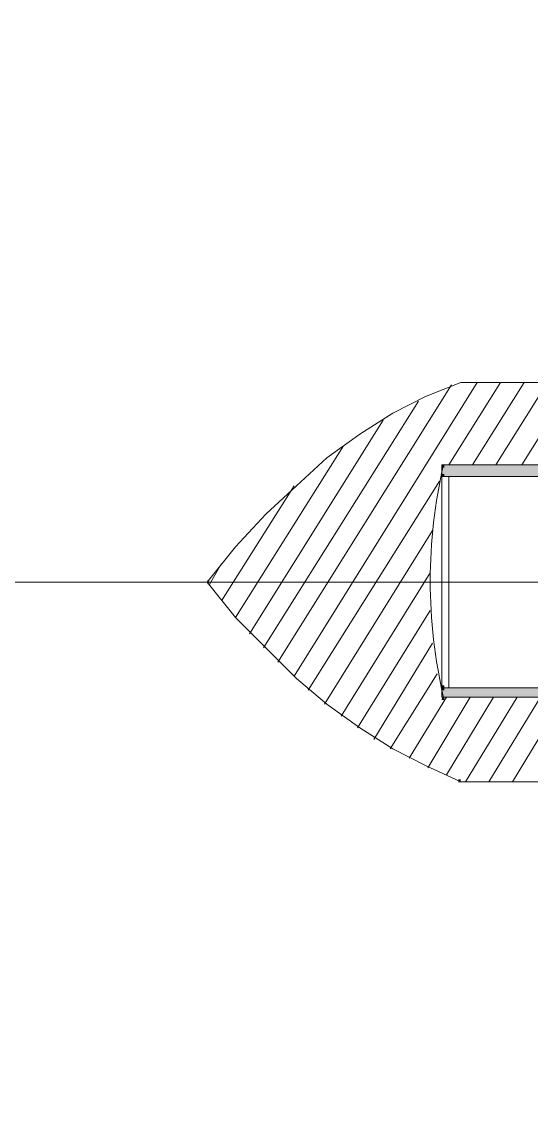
# Model space of a CAD drawing. Header units: inches. Extents: x 11 to 128, y 20 to 108.
# Drawn here: x 21.3903 to 21.5509, y 82.0354 to 82.3803 of the extents above; entities that cross this region are included whole.
import ezdxf

# ---------------------------------------------------------------- set-up
doc = ezdxf.new("R2010")
doc.units = ezdxf.units.IN
doc.header["$MEASUREMENT"] = 0
doc.layers.add('PDF10_Geometry', color=7, linetype='Continuous')
doc.layers.add('PDF10_Solid Fills', color=7, linetype='Continuous')

# ---------------------------------------------------------------- blocks, each defined once
blk = doc.blocks.new('hhh')
at = {"layer": 'PDF10_Solid Fills', "transparency": 33554559}
h = blk.add_hatch(color=256, dxfattribs=at)
h.paths.add_polyline_path([(216.9999492127325, -17.13441157090381), (216.9992911752125, -17.13375353338381), (216.9999492127325, -17.13441157090381)], flags=0)
h.paths.add_polyline_path([(216.9999492127325, -17.13441157090381), (216.9992911752125, -17.13441157090381), (216.9999492127325, -17.13441157090381)], flags=0)
h.paths.add_polyline_path([(216.9999492127325, -17.13441157090381), (216.9992911752125, -17.13441157090381), (216.9999492127325, -17.13441157090381)], flags=0)
at = {"layer": 'PDF10_Geometry', "lineweight": 5}
blk.add_lwpolyline([(217.0650949272125, -17.10150969490381), (217.1302406416925, -17.10150969490381), (217.1302406416925, -17.07847838170381), (217.0703592273725, -17.07847838170381), (217.0604886645725, -17.08242660682381), (217.0512761392925, -17.08703286946381), (217.0420636140125, -17.09295520714381), (217.0328510887325, -17.09953558234381), (217.0242966009725, -17.10743203258381), (217.0157421132125, -17.11532848282381), (217.0071876254525, -17.12454100810381), (216.9992911752125, -17.13441157090381), (217.0071876254525, -17.14428213370381), (217.0157421132125, -17.15283662146381), (217.0242966009725, -17.16139110922381), (217.0328510887325, -17.16862952194381), (217.0420636140125, -17.17520989714381), (217.0512761392925, -17.18113223482381), (217.0604886645725, -17.18573849746381), (217.0703592273725, -17.19034476010381), (217.1302406416925, -17.19034476010381), (217.1302406416925, -17.16665540938381), (217.0650949272125, -17.16665540938381)], dxfattribs=at)
at = {"layer": 'PDF10_Geometry', "lineweight": 9}
for points in [[(217.0190323008125, -17.15678484658381), (217.0677270772925, -17.07913641922381)], [(217.0236385634525, -17.16073307170381), (217.0749654900125, -17.07847838170381)], [(217.0670690397725, -17.10150969490381), (217.0815458652125, -17.07847838170381)], [(217.0736494149725, -17.10150969490381), (217.0881262404125, -17.07847838170381)], [(217.0802297901725, -17.10150969490381), (217.0947066156125, -17.07847838170381)], [(217.0874682028925, -17.10150969490381), (217.1019450283325, -17.07847838170381)], [(217.0150840756925, -17.15283662146381), (217.0585145520125, -17.08374268186381)], [(217.0111358505725, -17.14888839634381), (217.0486439892125, -17.08900698202381)], [(217.0071876254525, -17.14428213370381), (217.0374573513725, -17.09624539474381)], [(217.0650949272125, -17.10150969490381), (217.0650949272125, -17.16665540938381)], [(217.0670690397725, -17.10479988250381), (217.0670690397725, -17.16402325930381)], [(217.0032394003325, -17.13967587106381), (217.0236385634525, -17.10743203258381)], [(217.0275867885725, -17.16468129682381), (217.0644368896925, -17.10611595754381)], [(217.0321930512125, -17.16862952194381), (217.0624627771325, -17.11993474546381)], [(216.9999492127325, -17.13506960842381), (217.0032394003325, -17.12914727074381)], [(217.0367993138525, -17.17191970954381), (217.0618047396125, -17.13177942082381)], [(217.3046205844925, -17.13441157090381), (216.8828185341725, -17.13441157090381)], [(217.0414055764925, -17.17520989714381), (217.0618047396125, -17.14230802114381)], [(217.0460118391325, -17.17850008474381), (217.0624627771325, -17.15152054642381)], [(217.0506181017725, -17.18113223482381), (217.0637788521725, -17.16007503418381)], [(217.0558824019325, -17.18376438490381), (217.0664110022525, -17.16665540938381)], [(217.0611467020925, -17.18639653498381), (217.0729913774525, -17.16665540938381)], [(217.0664110022525, -17.18837064754381), (217.0795717526525, -17.16665540938381)], [(217.0716753024125, -17.19034476010381), (217.0861521278525, -17.16665540938381)], [(217.0782556776125, -17.19034476010381), (217.0927325030525, -17.16665540938381)], [(217.0848360528125, -17.19034476010381), (217.0993128782525, -17.16665540938381)]]:
    blk.add_lwpolyline(points, dxfattribs=at)
at = {"layer": 'PDF10_Geometry', "lineweight": 0}
for points in [[(217.0657529647325, -17.10150969490381), (217.0650949272125, -17.10150969490381), (217.0657529647325, -17.10150969490381)], [(217.0657529647325, -17.10216773242381), (217.0650949272125, -17.10216773242381), (217.0657529647325, -17.10216773242381)], [(217.0657529647325, -17.10479988250381), (217.0650949272125, -17.10479988250381), (217.0657529647325, -17.10479988250381)], [(217.0657529647325, -17.10479988250381), (217.0650949272125, -17.10479988250381), (217.0657529647325, -17.10479988250381)], [(217.0657529647325, -17.16402325930381), (217.0650949272125, -17.16402325930381), (217.0657529647325, -17.16402325930381)], [(217.0657529647325, -17.16402325930381), (217.0650949272125, -17.16402325930381), (217.0657529647325, -17.16402325930381)], [(217.0657529647325, -17.16665540938381), (217.0650949272125, -17.16665540938381), (217.0657529647325, -17.16665540938381)], [(217.0657529647325, -17.16665540938381), (217.0650949272125, -17.16665540938381), (217.0657529647325, -17.16665540938381)], [(217.0657529647325, -17.16731344690381), (217.0650949272125, -17.16731344690381), (217.0657529647325, -17.16731344690381)], [(217.0657529647325, -17.16731344690381), (217.0650949272125, -17.16731344690381), (217.0657529647325, -17.16731344690381)], [(217.0703592273725, -17.19034476010381), (217.0697011898525, -17.19034476010381), (217.0703592273725, -17.19034476010381)], [(217.0703592273725, -17.19034476010381), (217.0697011898525, -17.19034476010381), (217.0703592273725, -17.19034476010381)]]:
    blk.add_lwpolyline(points, dxfattribs=at)
at = {"layer": 'PDF10_Geometry', "lineweight": 5}
for points in [[(217.0650949272125, -17.10150969490381), (217.0650949272125, -17.10479988250381), (217.1348469043325, -17.10479988250381), (217.1348469043325, -17.10150969490381)], [(217.1348469043325, -17.16665540938381), (217.1348469043325, -17.16402325930381), (217.0650949272125, -17.16402325930381), (217.0650949272125, -17.16665540938381)]]:
    blk.add_lwpolyline(points, close=True, dxfattribs=at)
at = {"layer": 'PDF10_Geometry', "lineweight": 0}
blk.add_lwpolyline([(217.0703592273725, -17.18968672258381), (217.0703592273725, -17.18968672258381), (217.0703592273725, -17.18968672258381)], close=True, dxfattribs=at)
at = {"layer": 'PDF10_Geometry', "lineweight": 5}
blk.add_arc((217.2055858712854, -17.13408254885362), 0.143781131672824, 166.8768216643671, 193.1231783356332, dxfattribs=at)
at = {"layer": 'PDF10_Solid Fills', "transparency": 33554559}
for points in [[(217.0650949272125, -17.10150969490381), (217.0657529647325, -17.10150969490381), (217.0657529647325, -17.10150969490381)], [(217.0657529647325, -17.10150969490381), (217.0657529647325, -17.10150969490381), (217.0650949272125, -17.10150969490381)], [(217.0650949272125, -17.10150969490381), (217.0657529647325, -17.10150969490381), (217.0657529647325, -17.10150969490381)], [(217.0657529647325, -17.10150969490381), (217.0650949272125, -17.10150969490381), (217.0657529647325, -17.10216773242381)], [(217.0650949272125, -17.10150969490381), (217.0657529647325, -17.10216773242381), (217.0650949272125, -17.10216773242381)], [(217.0650949272125, -17.10150969490381), (217.1348469043325, -17.10150969490381), (217.1348469043325, -17.10150969490381)], [(217.0650949272125, -17.10479988250381), (217.1348469043325, -17.10479988250381), (217.0650949272125, -17.10150969490381)], [(217.1348469043325, -17.10479988250381), (217.0650949272125, -17.10150969490381), (217.1348469043325, -17.10150969490381)], [(217.0650949272125, -17.10216773242381), (217.0657529647325, -17.10216773242381), (217.0657529647325, -17.10216773242381)], [(217.0650949272125, -17.10414184498381), (217.0657529647325, -17.10414184498381), (217.0657529647325, -17.10414184498381)], [(217.0657529647325, -17.10414184498381), (217.0657529647325, -17.10414184498381), (217.0650949272125, -17.10414184498381)], [(217.0657529647325, -17.10414184498381), (217.0650949272125, -17.10414184498381), (217.0657529647325, -17.10479988250381)], [(217.0650949272125, -17.10414184498381), (217.0657529647325, -17.10479988250381), (217.0650949272125, -17.10479988250381)], [(217.0650949272125, -17.10479988250381), (217.0657529647325, -17.10479988250381), (217.0657529647325, -17.10479988250381)], [(217.0657529647325, -17.10479988250381), (217.0657529647325, -17.10479988250381), (217.0650949272125, -17.10479988250381)], [(217.0650949272125, -17.10479988250381), (217.0650949272125, -17.10479988250381), (217.1348469043325, -17.10479988250381)], [(216.9992911752125, -17.13375353338381), (216.9999492127325, -17.13441157090381), (216.9992911752125, -17.13441157090381)], [(216.9992911752125, -17.13441157090381), (216.9999492127325, -17.13441157090381), (216.9999492127325, -17.13441157090381)], [(216.9999492127325, -17.13441157090381), (216.9999492127325, -17.13441157090381), (216.9992911752125, -17.13441157090381)], [(216.9992911752125, -17.13506960842381), (216.9992911752125, -17.13506960842381), (216.9992911752125, -17.13441157090381)], [(216.9992911752125, -17.13506960842381), (216.9992911752125, -17.13441157090381), (216.9999492127325, -17.13441157090381)], [(217.0657529647325, -17.16336522178381), (217.0650949272125, -17.16336522178381), (217.0657529647325, -17.16402325930381)], [(217.0650949272125, -17.16336522178381), (217.0657529647325, -17.16402325930381), (217.0650949272125, -17.16402325930381)], [(217.0650949272125, -17.16402325930381), (217.0657529647325, -17.16402325930381), (217.0657529647325, -17.16402325930381)], [(217.0657529647325, -17.16402325930381), (217.0657529647325, -17.16402325930381), (217.0650949272125, -17.16402325930381)], [(217.0657529647325, -17.16402325930381), (217.0650949272125, -17.16402325930381), (217.0657529647325, -17.16468129682381)], [(217.0650949272125, -17.16402325930381), (217.0657529647325, -17.16468129682381), (217.0650949272125, -17.16468129682381)], [(217.0650949272125, -17.16402325930381), (217.1348469043325, -17.16402325930381), (217.1348469043325, -17.16402325930381)], [(217.0650949272125, -17.16665540938381), (217.1348469043325, -17.16665540938381), (217.0650949272125, -17.16402325930381)], [(217.1348469043325, -17.16665540938381), (217.0650949272125, -17.16402325930381), (217.1348469043325, -17.16402325930381)], [(217.0650949272125, -17.16665540938381), (217.0657529647325, -17.16665540938381), (217.0657529647325, -17.16665540938381)], [(217.0657529647325, -17.16665540938381), (217.0657529647325, -17.16665540938381), (217.0650949272125, -17.16665540938381)], [(217.0650949272125, -17.16665540938381), (217.0657529647325, -17.16665540938381), (217.0657529647325, -17.16665540938381)], [(217.0657529647325, -17.16665540938381), (217.0650949272125, -17.16665540938381), (217.0657529647325, -17.16731344690381)], [(217.0650949272125, -17.16665540938381), (217.0657529647325, -17.16731344690381), (217.0650949272125, -17.16731344690381)], [(217.0650949272125, -17.16665540938381), (217.0657529647325, -17.16665540938381), (217.0657529647325, -17.16665540938381)], [(217.0657529647325, -17.16665540938381), (217.0657529647325, -17.16665540938381), (217.0650949272125, -17.16665540938381)], [(217.0650949272125, -17.16665540938381), (217.0657529647325, -17.16665540938381), (217.0657529647325, -17.16665540938381)], [(217.0657529647325, -17.16665540938381), (217.0650949272125, -17.16665540938381), (217.0657529647325, -17.16731344690381)], [(217.0650949272125, -17.16665540938381), (217.0657529647325, -17.16731344690381), (217.0650949272125, -17.16731344690381)], [(217.0650949272125, -17.16665540938381), (217.0650949272125, -17.16665540938381), (217.1348469043325, -17.16665540938381)], [(217.0650949272125, -17.16731344690381), (217.0657529647325, -17.16731344690381), (217.0657529647325, -17.16731344690381)], [(217.0650949272125, -17.16731344690381), (217.0657529647325, -17.16731344690381), (217.0657529647325, -17.16731344690381)], [(217.0703592273725, -17.18968672258381), (217.0697011898525, -17.18968672258381), (217.0697011898525, -17.18968672258381)], [(217.0703592273725, -17.18968672258381), (217.0697011898525, -17.18968672258381), (217.0703592273725, -17.19034476010381)], [(217.0697011898525, -17.18968672258381), (217.0703592273725, -17.19034476010381), (217.0697011898525, -17.19034476010381)], [(217.0697011898525, -17.19034476010381), (217.0703592273725, -17.19034476010381), (217.0703592273725, -17.19034476010381)], [(217.0703592273725, -17.19034476010381), (217.0703592273725, -17.19034476010381), (217.0697011898525, -17.19034476010381)]]:
    blk.add_solid(points, dxfattribs=at)

msp = doc.modelspace()

# ---------------------------------------------------------------- linework, layer by layer
for points in [[(18.80526716387838, 84.6769484168523), (20.02878503739177, 84.15715863709791), (22.00000545990972, 83.28056000588465), (26.13586461098118, 81.68109775128845), (29.86669469650152, 80.90719772495966), (34.92488265963013, 80.90719772495966), (38.64477094675985, 80.92251337143577), (41.12414216387832, 80.90707341685243)], [(18.8052671638784, 84.67694841685233), (20.02878503739178, 84.15715863709792), (22.00000545990973, 83.28056000588467), (26.13586461098116, 81.68109775128846), (29.86669469650152, 80.90719772495967), (34.92488265963014, 80.90719772495967), (38.64477094675983, 80.9225133714358), (41.12414216387833, 80.90707341685246)]]:
    msp.add_open_spline(points, degree=3, knots=[0, 0, 0, 0, 3.550687010986969, 7.088547091012025, 10.45440569604863, 13.76320342374007, 20.376363409705, 20.376363409705, 20.376363409705, 20.376363409705])

# ---------------------------------------------------------------- block references
at = {"xscale": 1.125, "yscale": 1.125, "zscale": 1.125}
msp.add_blockref('hhh', (-222.6754643883575, 101.479882822185), dxfattribs=at)

doc.saveas('drawing.dxf')
